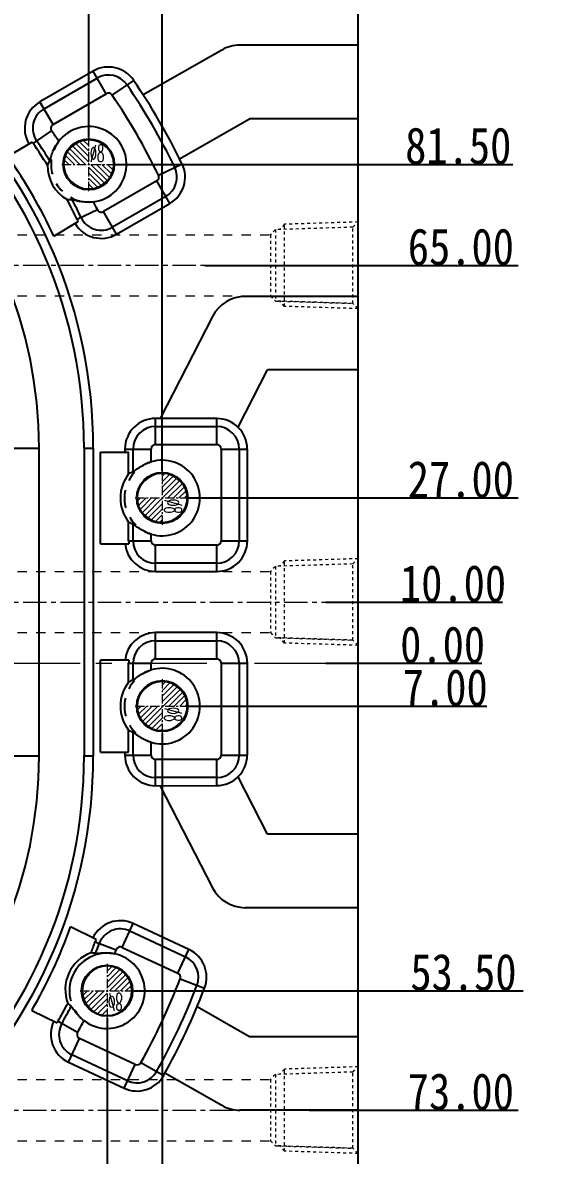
# Model space of a CAD drawing. Header units: millimetres. Extents: x -840 to 1682, y -9216 to -2117.
# Drawn here: x 512.3 to 598.5, y -5535.4 to -5350.3 of the extents above; entities that cross this region are included whole.
import ezdxf

# ---------------------------------------------------------------- set-up
doc = ezdxf.new("R2010")
doc.units = ezdxf.units.MM
doc.header["$LTSCALE"] = 16.335
doc.header["$PDMODE"] = 3
doc.header["$PDSIZE"] = 8
doc.linetypes.add('CENTER', pattern=[0.6, 0.375, -0.075, 0.075, -0.075])
doc.linetypes.add('HIDDEN', pattern=[0.2, 0.1, -0.1])
doc.layers.get('0').update_dxf_attribs({"linetype": 'CONTINUOUS'})
doc.layers.get('Defpoints').update_dxf_attribs({"linetype": 'CONTINUOUS'})
for name, color, linetype, lineweight in [('center', 1, 'CENTER', 9), ('cool', 153, 'HIDDEN', 9), ('dim', 82, 'CONTINUOUS', 9), ('epin', 13, 'CONTINUOUS', 9)]:
    doc.layers.add(name, color=color, linetype=linetype, lineweight=lineweight)
doc.layers.add('DEFAULT_2', color=8, linetype='HIDDEN')
doc.styles.get("Standard").update_dxf_attribs({"font": 'txt', "width": 0.85})
doc.styles.add('TXT05', font='txt.shx', dxfattribs={"width": 0.5, "bigfont": 'gbcbig.shx'})
doc.dimstyles.new('mold', dxfattribs={"dimtxt": 10, "dimasz": 5, "dimexe": 0, "dimexo": 0, "dimgap": 0, "dimtad": 1, "dimzin": 1, "dimdsep": 46, "dimtxsty": 'Standard', "dimcen": 0, "dimclrd": 4, "dimclre": 4, "dimclrt": 6, "dimazin": 0, "dimtfac": 1, "dimtofl": 0, "dimtmove": 0, "dimatfit": 3, "dimfxl": 0, "dimarcsym": 0})

# ---------------------------------------------------------------- blocks, each defined once
blk = doc.blocks.new('cool_jt_f12')
at = {"layer": 'cool', "ltscale": 0.3}
for p, q in [((0, 7.0785), (0.856, 6.2225)), ((0, 7.0785), (12, 6.7035)), ((0.856, 6.2225), (0.856, -6.2225)), ((13.5, 5.827375), (0.856, 6.2225)), ((0.856, 6.2225), (13.5, 5.827375)), ((12, 6.7035), (12.856, 5.8475)), ((12, 6.7035), (12, -6.7035)), ((14.327375, 5), (13.5, 5.827375)), ((13.5, -5.827375), (13.5, 5.827375)), ((14.327375, -5), (14.327375, 5)), ((13.5, -5.827375), (14.327375, -5)), ((0.856, -6.2225), (0, -7.0785)), ((0, -7.0785), (12, -6.7035)), ((0.856, -6.2225), (13.5, -5.827375)), ((12, -6.7035), (12.856, -5.8475))]:
    blk.add_line(p, q, dxfattribs=at)
blk = doc.blocks.new('7')
at = {"layer": 'cool', "ltscale": 0.932966}
for p, q in [((-1665.25, -2312.72), (-1303.91, -2312.72)), ((-1665.25, -2322.72), (-1303.91, -2322.72))]:
    blk.add_line(p, q, dxfattribs=at)
at = {"layer": 'cool', "color": 1, "linetype": 'CENTER', "ltscale": 0.621977}
blk.add_line((-1679.58, -2317.72), (-1289.58, -2317.72), dxfattribs=at)
at = {"layer": 'cool', "ltscale": 0.932966, "rotation": 180}
blk.add_blockref('cool_jt_f12', (-1289.58, -2317.72), dxfattribs=at)
blk = doc.blocks.new('epin_ejp_8')
at = {"layer": 'epin'}
h = blk.add_hatch(dxfattribs=at)
h.set_pattern_fill('_ANSI31', color=123, scale=0.2, angle=90, style=0)
h.set_pattern_definition([(135, (790.4722, -3.5744), (-0.4490128, -0.4490128), [])])
h.paths.add_polyline_path([(0, 4, 0.414214), (-4, 0), (0, 0)])
h.paths.add_polyline_path([(4, 0), (0, 0), (0, -4, 0.414214)])
at = {"layer": 'epin', "color": 1, "linetype": 'CENTER', "ltscale": 0.248791}
for p, q in [((0, -4.4), (0, 4.4)), ((-4.4, 0), (4.4, 0))]:
    blk.add_line(p, q, dxfattribs=at)
at = {"layer": 'epin'}
blk.add_circle((0, 0), 4, dxfattribs=at)
at = {"layer": 'epin', "color": 6, "style": 'TXT05', "width": 0.5}
blk.add_text('%%c8', height=2.8, dxfattribs=at).set_placement((0.16, 0.4))
blk = doc.blocks.new('*D709')
at = {"layer": 'Defpoints', "color": 0}
for p in [(372.1, -5454.97), (561.81, -5454.97), (574.55, -5454.97)]:
    blk.add_point(p, dxfattribs=at)
at = {"layer": 'dim', "color": 4, "lineweight": -2}
blk.add_line((561.81, -5454.97), (587.3, -5454.97), dxfattribs=at)
at = {"layer": 'dim', "color": 6, "insert": (580.92, -5451.97), "char_height": 6, "attachment_point": 5}
blk.add_mtext('0.00', dxfattribs=at)
blk = doc.blocks.new('*D710')
at = {"layer": 'Defpoints', "color": 0}
for p in [(561.81, -5444.97), (574.55, -5444.97), (372.1, -5454.97)]:
    blk.add_point(p, dxfattribs=at)
at = {"layer": 'dim', "color": 4, "lineweight": -2}
blk.add_line((561.81, -5444.97), (590.7, -5444.97), dxfattribs=at)
at = {"layer": 'dim', "color": 6, "insert": (582.62, -5441.97), "char_height": 6, "attachment_point": 5}
blk.add_mtext('10.00', dxfattribs=at)
blk = doc.blocks.new('*D711')
at = {"layer": 'Defpoints', "color": 0}
for p in [(372.1, -5454.97), (539.27, -5461.97), (574.55, -5461.97)]:
    blk.add_point(p, dxfattribs=at)
at = {"layer": 'dim', "color": 4, "lineweight": -2}
blk.add_line((539.27, -5461.97), (588.15, -5461.97), dxfattribs=at)
at = {"layer": 'dim', "color": 6, "insert": (581.35, -5458.97), "char_height": 6, "attachment_point": 5}
blk.add_mtext('7.00', dxfattribs=at)
blk = doc.blocks.new('*D712')
at = {"layer": 'Defpoints', "color": 0}
for p in [(372.1, -5454.97), (530.5, -5508.47), (574.55, -5508.47)]:
    blk.add_point(p, dxfattribs=at)
at = {"layer": 'dim', "color": 4, "lineweight": -2}
blk.add_line((530.5, -5508.47), (594.1, -5508.47), dxfattribs=at)
at = {"layer": 'dim', "color": 6, "insert": (584.32, -5505.47), "char_height": 6, "attachment_point": 5}
blk.add_mtext('53.50', dxfattribs=at)
blk = doc.blocks.new('*D713')
at = {"layer": 'Defpoints', "color": 0}
for p in [(372.1, -5454.97), (559.1, -5527.97), (574.55, -5527.97)]:
    blk.add_point(p, dxfattribs=at)
at = {"layer": 'dim', "color": 4, "lineweight": -2}
blk.add_line((559.1, -5527.97), (593.25, -5527.97), dxfattribs=at)
at = {"layer": 'dim', "color": 6, "insert": (583.9, -5524.97), "char_height": 6, "attachment_point": 5}
blk.add_mtext('73.00', dxfattribs=at)
blk = doc.blocks.new('*D714')
at = {"layer": 'Defpoints', "color": 0}
for p in [(372.1, -5454.97), (499.5, -5545.47), (574.55, -5545.47)]:
    blk.add_point(p, dxfattribs=at)
at = {"layer": 'dim', "color": 4, "lineweight": -2}
blk.add_line((499.5, -5545.47), (593.25, -5545.47), dxfattribs=at)
at = {"layer": 'dim', "color": 6, "insert": (583.9, -5542.47), "char_height": 6, "attachment_point": 5}
blk.add_mtext('90.50', dxfattribs=at)
blk = doc.blocks.new('*D715')
at = {"layer": 'Defpoints', "color": 0}
for p in [(372.1, -5454.97), (390.5, -5561.97), (574.55, -5561.97)]:
    blk.add_point(p, dxfattribs=at)
at = {"layer": 'dim', "color": 4, "lineweight": -2}
blk.add_line((390.5, -5561.97), (595.8, -5561.97), dxfattribs=at)
at = {"layer": 'dim', "color": 6, "insert": (585.17, -5558.97), "char_height": 6, "attachment_point": 5}
blk.add_mtext('107.00', dxfattribs=at)
blk = doc.blocks.new('*D716')
at = {"layer": 'Defpoints', "color": 0}
for p in [(372.1, -5454.97), (520.45, -5579.97), (574.55, -5579.97)]:
    blk.add_point(p, dxfattribs=at)
at = {"layer": 'dim', "color": 4, "lineweight": -2}
blk.add_line((520.45, -5579.97), (596.65, -5579.97), dxfattribs=at)
at = {"layer": 'dim', "color": 6, "insert": (585.6, -5576.97), "char_height": 6, "attachment_point": 5}
blk.add_mtext('125.00', dxfattribs=at)
blk = doc.blocks.new('*D717')
at = {"layer": 'Defpoints', "color": 0}
for p in [(372.1, -5454.97), (530.9, -5599.97), (574.55, -5599.97)]:
    blk.add_point(p, dxfattribs=at)
at = {"layer": 'dim', "color": 4, "lineweight": -2}
blk.add_line((530.9, -5599.97), (596.65, -5599.97), dxfattribs=at)
at = {"layer": 'dim', "color": 6, "insert": (585.6, -5596.97), "char_height": 6, "attachment_point": 5}
blk.add_mtext('145.00', dxfattribs=at)
blk = doc.blocks.new('*D718')
at = {"layer": 'Defpoints', "color": 0}
for p in [(539.5, -5427.97), (574.55, -5427.97), (372.1, -5454.97)]:
    blk.add_point(p, dxfattribs=at)
at = {"layer": 'dim', "color": 4, "lineweight": -2}
blk.add_line((539.5, -5427.97), (593.25, -5427.97), dxfattribs=at)
at = {"layer": 'dim', "color": 6, "insert": (583.9, -5424.97), "char_height": 6, "attachment_point": 5}
blk.add_mtext('27.00', dxfattribs=at)
blk = doc.blocks.new('*D719')
at = {"layer": 'Defpoints', "color": 0}
for p in [(542.09, -5389.97), (574.55, -5389.97), (372.1, -5454.97)]:
    blk.add_point(p, dxfattribs=at)
at = {"layer": 'dim', "color": 4, "lineweight": -2}
blk.add_line((542.09, -5389.97), (593.25, -5389.97), dxfattribs=at)
at = {"layer": 'dim', "color": 6, "insert": (583.9, -5386.97), "char_height": 6, "attachment_point": 5}
blk.add_mtext('65.00', dxfattribs=at)
blk = doc.blocks.new('*D720')
at = {"layer": 'Defpoints', "color": 0}
for p in [(527.5, -5373.47), (574.55, -5373.47), (372.1, -5454.97)]:
    blk.add_point(p, dxfattribs=at)
at = {"layer": 'dim', "color": 4, "lineweight": -2}
blk.add_line((527.5, -5373.47), (592.4, -5373.47), dxfattribs=at)
at = {"layer": 'dim', "color": 6, "insert": (583.47, -5370.47), "char_height": 6, "attachment_point": 5}
blk.add_mtext('81.50', dxfattribs=at)
blk = doc.blocks.new('*D721')
at = {"layer": 'Defpoints', "color": 0}
for p in [(492.5, -5339.47), (574.55, -5339.47), (372.1, -5454.97)]:
    blk.add_point(p, dxfattribs=at)
at = {"layer": 'dim', "color": 4, "lineweight": -2}
blk.add_line((492.5, -5339.47), (595.8, -5339.47), dxfattribs=at)
at = {"layer": 'dim', "color": 6, "insert": (585.17, -5336.47), "char_height": 6, "attachment_point": 5}
blk.add_mtext('115.50', dxfattribs=at)
blk = doc.blocks.new('*D722')
at = {"layer": 'Defpoints', "color": 0}
for p in [(396.5, -5327.47), (574.55, -5327.47), (372.1, -5454.97)]:
    blk.add_point(p, dxfattribs=at)
at = {"layer": 'dim', "color": 4, "lineweight": -2}
blk.add_line((396.5, -5327.47), (597.5, -5327.47), dxfattribs=at)
at = {"layer": 'dim', "color": 6, "insert": (586.02, -5324.47), "char_height": 6, "attachment_point": 5}
blk.add_mtext('127.50', dxfattribs=at)
blk = doc.blocks.new('*D723')
at = {"layer": 'Defpoints', "color": 0}
for p in [(530.9, -5309.97), (574.55, -5309.97), (372.1, -5454.97)]:
    blk.add_point(p, dxfattribs=at)
at = {"layer": 'dim', "color": 4, "lineweight": -2}
blk.add_line((530.9, -5309.97), (596.65, -5309.97), dxfattribs=at)
at = {"layer": 'dim', "color": 6, "insert": (585.6, -5306.97), "char_height": 6, "attachment_point": 5}
blk.add_mtext('145.00', dxfattribs=at)
blk = doc.blocks.new('*D728')
at = {"layer": 'Defpoints', "color": 0}
for p in [(523.1, -5280.25), (523.1, -5369.07), (372.1, -5454.97)]:
    blk.add_point(p, dxfattribs=at)
at = {"layer": 'dim', "color": 4, "lineweight": -2}
blk.add_line((523.1, -5369.07), (523.1, -5259.85), dxfattribs=at)
at = {"layer": 'dim', "color": 6, "insert": (520.1, -5270.05), "char_height": 6, "attachment_point": 5, "rotation": 90}
blk.add_mtext('151.00', dxfattribs=at)
blk = doc.blocks.new('*D729')
at = {"layer": 'Defpoints', "color": 0}
for p in [(517.21, -5280.25), (522.1, -5309.97), (372.1, -5454.97)]:
    blk.add_point(p, dxfattribs=at)
at = {"layer": 'dim', "color": 4, "lineweight": -2}
for p, q in [((517.21, -5284.25), (517.21, -5259)), ((522.1, -5288.25), (517.21, -5284.25)), ((522.1, -5309.97), (522.1, -5288.25))]:
    blk.add_line(p, q, dxfattribs=at)
at = {"layer": 'dim', "color": 6, "insert": (514.21, -5269.62), "char_height": 6, "attachment_point": 5, "rotation": 90}
blk.add_mtext('150.00', dxfattribs=at)
blk = doc.blocks.new('*D730')
at = {"layer": 'Defpoints', "color": 0}
for p in [(535.1, -5280.25), (535.1, -5423.57), (372.1, -5454.97)]:
    blk.add_point(p, dxfattribs=at)
at = {"layer": 'dim', "color": 4, "lineweight": -2}
blk.add_line((535.1, -5423.57), (535.1, -5258.15), dxfattribs=at)
at = {"layer": 'dim', "color": 6, "insert": (532.1, -5269.2), "char_height": 6, "attachment_point": 5, "rotation": 90}
blk.add_mtext('163.00', dxfattribs=at)
blk = doc.blocks.new('*D735')
at = {"layer": 'Defpoints', "color": 0}
for p in [(372.1, -5454.97), (522.1, -5599.97), (514.88, -5631.84)]:
    blk.add_point(p, dxfattribs=at)
at = {"layer": 'dim', "color": 4, "lineweight": -2}
for p, q in [((522.1, -5599.97), (522.1, -5623.84)), ((522.1, -5623.84), (514.88, -5627.84)), ((514.88, -5627.84), (514.88, -5653.09))]:
    blk.add_line(p, q, dxfattribs=at)
at = {"layer": 'dim', "color": 6, "insert": (511.88, -5642.47), "char_height": 6, "attachment_point": 5, "rotation": 90}
blk.add_mtext('150.00', dxfattribs=at)
blk = doc.blocks.new('*D736')
at = {"layer": 'Defpoints', "color": 0}
for p in [(372.1, -5454.97), (526.1, -5512.87), (526.1, -5631.84)]:
    blk.add_point(p, dxfattribs=at)
at = {"layer": 'dim', "color": 4, "lineweight": -2}
blk.add_line((526.1, -5512.87), (526.1, -5653.94), dxfattribs=at)
at = {"layer": 'dim', "color": 6, "insert": (523.1, -5642.89), "char_height": 6, "attachment_point": 5, "rotation": 90}
blk.add_mtext('154.00', dxfattribs=at)
blk = doc.blocks.new('*D737')
at = {"layer": 'Defpoints', "color": 0}
for p in [(372.1, -5454.97), (535.1, -5466.37), (535.1, -5631.84)]:
    blk.add_point(p, dxfattribs=at)
at = {"layer": 'dim', "color": 4, "lineweight": -2}
blk.add_line((535.1, -5466.37), (535.1, -5653.94), dxfattribs=at)
at = {"layer": 'dim', "color": 6, "insert": (532.1, -5642.89), "char_height": 6, "attachment_point": 5, "rotation": 90}
blk.add_mtext('163.00', dxfattribs=at)

msp = doc.modelspace()

# ---------------------------------------------------------------- linework, layer by layer
at = {"color": 7, "linetype": 'Continuous'}
for p, q in [((567.099, -5572.969), (567.099, -5336.969)), ((567.099, -5354.013), (547.793, -5354.013)), ((544.819, -5354.802), (532.015, -5362.11)), ((523.817, -5358.235), (515.13, -5363.251)), ((525.958, -5361.942), (523.817, -5358.235)), ((515.793, -5364.4), (524.481, -5359.384)), ((526.912, -5362.16), (530.446, -5359.746)), ((517.27, -5366.958), (525.958, -5361.942)), ((517.27, -5366.958), (515.13, -5363.251)), ((537.923, -5372.555), (549.385, -5366.013)), ((567.099, -5366.013), (549.385, -5366.013)), ((514.025, -5370.087), (517.039, -5367.992)), ((513.862, -5369.832), (509.879, -5372.204)), ((534.487, -5375.229), (538.339, -5373.362)), ((534.199, -5376.166), (525.514, -5381.181)), ((536.339, -5379.873), (534.199, -5376.166)), ((535.676, -5378.725), (526.991, -5383.739)), ((527.654, -5384.888), (536.339, -5379.873)), ((521.188, -5382.442), (524.504, -5380.866)), ((527.654, -5384.888), (525.514, -5381.181)), ((517.402, -5385.225), (521.389, -5382.81)), ((567.099, -5395.046), (548.658, -5395.046)), ((543.322, -5398.301), (534.749, -5414.969)), ((547.501, -5416.413), (552.319, -5407.046)), ((567.099, -5407.046), (552.319, -5407.046)), ((544.011, -5414.987), (534.011, -5414.969)), ((534.011, -5419.25), (534.011, -5414.969)), ((544.011, -5419.25), (544.011, -5414.987)), ((534.011, -5416.295), (544.011, -5416.295)), ((534.011, -5419.25), (544.011, -5419.25)), ((509.209, -5419.844), (514.981, -5419.844)), ((514.981, -5470.094), (514.981, -5419.844)), ((522.335, -5419.844), (523.842, -5419.844)), ((522.335, -5419.844), (522.335, -5470.094)), ((523.842, -5419.844), (523.842, -5470.094)), ((525.011, -5420.469), (529.62, -5420.469)), ((525.011, -5435.469), (525.011, -5420.469)), ((529.011, -5419.969), (533.291, -5419.969)), ((529.011, -5419.969), (529.011, -5420.469)), ((529.62, -5424.031), (529.62, -5420.469)), ((530.337, -5423.706), (530.337, -5419.969)), ((533.291, -5422.065), (533.291, -5419.969)), ((544.73, -5419.969), (549.011, -5419.969)), ((544.73, -5419.969), (544.73, -5434.969)), ((547.685, -5419.969), (547.685, -5434.969)), ((549.011, -5434.969), (549.011, -5419.969)), ((529.62, -5434.969), (529.62, -5431.908)), ((530.337, -5434.969), (530.337, -5432.233)), ((533.291, -5434.969), (533.291, -5433.874)), ((525.011, -5435.469), (529.653, -5435.469)), ((529.62, -5434.969), (533.291, -5434.969)), ((544.011, -5435.689), (534.011, -5435.689)), ((534.011, -5439.969), (534.011, -5435.689)), ((544.011, -5439.969), (544.011, -5435.689)), ((544.73, -5434.969), (549.011, -5434.969)), ((544.011, -5438.643), (534.011, -5438.643)), ((534.011, -5439.969), (544.011, -5439.969)), ((544.011, -5449.969), (534.011, -5449.969)), ((534.011, -5454.25), (534.011, -5449.969)), ((544.011, -5454.25), (544.011, -5449.969)), ((534.011, -5451.295), (544.011, -5451.295)), ((529.653, -5454.469), (525.011, -5454.469)), ((525.011, -5469.469), (525.011, -5454.469)), ((534.011, -5454.25), (544.011, -5454.25)), ((529.62, -5454.969), (533.291, -5454.969)), ((529.62, -5458.031), (529.62, -5454.969)), ((530.337, -5457.706), (530.337, -5454.969)), ((533.291, -5456.065), (533.291, -5454.969)), ((544.73, -5454.969), (549.011, -5454.969)), ((544.73, -5454.969), (544.73, -5469.969)), ((547.685, -5454.969), (547.685, -5469.969)), ((549.011, -5469.969), (549.011, -5454.969)), ((529.62, -5469.469), (529.62, -5465.908)), ((530.337, -5469.969), (530.337, -5466.233)), ((533.291, -5469.969), (533.291, -5467.874)), ((509.209, -5470.094), (514.981, -5470.094)), ((522.335, -5470.094), (523.842, -5470.094)), ((525.011, -5469.469), (529.62, -5469.469)), ((529.011, -5469.469), (529.011, -5469.969)), ((529.011, -5469.969), (533.291, -5469.969)), ((544.011, -5470.689), (534.011, -5470.689)), ((534.011, -5474.969), (534.011, -5470.689)), ((544.011, -5474.952), (544.011, -5470.689)), ((544.73, -5469.969), (549.011, -5469.969)), ((544.011, -5473.643), (534.011, -5473.643)), ((552.319, -5482.893), (547.509, -5473.542)), ((534.011, -5474.969), (544.011, -5474.952)), ((534.74, -5474.952), (543.322, -5491.637)), ((567.099, -5482.893), (552.319, -5482.893)), ((567.099, -5494.893), (548.658, -5494.893)), ((524.317, -5500.107), (520.134, -5498.049)), ((528.567, -5501.371), (530.376, -5497.492)), ((529.816, -5498.693), (538.905, -5502.932)), ((539.466, -5501.73), (530.376, -5497.492)), ((524.148, -5500.492), (527.589, -5501.772)), ((528.567, -5501.371), (537.657, -5505.609)), ((537.657, -5505.609), (539.466, -5501.73)), ((538.025, -5506.518), (542.025, -5508.042)), ((513.775, -5511.676), (517.949, -5513.692)), ((549.385, -5515.969), (540.814, -5511.078)), ((518.089, -5513.424), (521.274, -5515.248)), ((519.786, -5520.137), (521.595, -5516.258)), ((530.686, -5520.497), (521.595, -5516.258)), ((567.099, -5515.969), (549.385, -5515.969)), ((529.438, -5523.175), (520.346, -5518.935)), ((519.786, -5520.137), (528.877, -5524.377)), ((528.877, -5524.377), (530.686, -5520.497)), ((531.618, -5520.198), (535.349, -5522.295)), ((535.554, -5521.892), (544.819, -5527.18)), ((567.099, -5527.969), (547.793, -5527.969))]:
    msp.add_line(p, q, dxfattribs=at)
for centre in [(523.099, -5373.469), (535.099, -5427.969), (535.099, -5461.969), (526.099, -5508.469)]:
    msp.add_circle(centre, 4.167, dxfattribs=at)
for centre, radius, start, end in [((442.449, -5419.844), 81.393, 0, 90), ((442.449, -5419.844), 79.886, 0, 90), ((442.449, -5419.844), 72.532, 0, 90), ((547.793, -5360.013), 6, 90, 119.71609), ((526.317, -5362.565), 5, 34.33151, 120), ((526.317, -5362.565), 3.674, 34.33151, 120), ((442.449, -5419.844), 106.544, 25.86157, 34.33151), ((526.317, -5362.565), 0.719, 34.33151, 120), ((442.449, -5419.844), 105.235, 25.86157, 34.33151), ((517.63, -5367.581), 5, 120, 210.84689), ((442.449, -5419.844), 102.281, 25.86157, 34.33151), ((517.63, -5367.581), 3.674, 120, 214.80564), ((517.63, -5367.581), 0.719, 120, 214.80564), ((523.099, -5373.469), 6.175, 277.33453, 142.46461), ((442.449, -5419.844), 90.842, 33.49844, 34.80564), ((517.134, -5367.926), 3.786, 210.22651, 214.80463), ((442.449, -5419.844), 87.171, 32.02626, 34.80564), ((442.449, -5419.844), 87.888, 32.30313, 34.80564), ((442.449, -5419.844), 82.562, 24.79145, 35.24151), ((521.144, -5375.62), 5.193, 148.11297, 155.52997), ((520.991, -5375.549), 5.025, 155.5455, 157.37896), ((522.688, -5373.706), 6.335, 179.19317, 240.60596), ((533.839, -5375.543), 3.674, 300, 25.86157), ((533.839, -5375.543), 5, 300, 25.86157), ((533.839, -5375.543), 0.719, 300, 25.86157), ((442.449, -5419.844), 87.171, 25.40867, 27.77287), ((442.449, -5419.844), 87.888, 25.40867, 27.49601), ((442.449, -5419.844), 90.842, 25.40867, 26.30069), ((525.154, -5380.558), 3.674, 205.40867, 300), ((525.154, -5380.558), 0.719, 205.40867, 300), ((525.154, -5380.558), 5, 210.93083, 300), ((524.607, -5380.817), 3.785, 205.40881, 211.76901), ((548.658, -5401.046), 6, 90, 152.78047), ((534.011, -5419.969), 5, 90, 180), ((544.011, -5419.969), 4.982, 0, 90), ((534.011, -5419.969), 3.674, 90, 180), ((544.011, -5419.969), 3.674, 0, 90), ((534.011, -5419.969), 0.719, 90, 180), ((544.011, -5419.969), 0.719, 0, 90), ((535.099, -5427.969), 6.175, 252.9766, 107.0234), ((534.011, -5434.969), 5, 185.73917, 270), ((534.011, -5434.969), 3.674, 180, 270), ((534.011, -5434.969), 0.719, 180, 270), ((544.011, -5434.969), 5, 270, 0), ((544.011, -5434.969), 3.674, 270, 0), ((544.011, -5434.969), 0.719, 270, 0), ((534.011, -5454.969), 5, 90, 174.26083), ((544.011, -5454.969), 5, 0, 90), ((534.011, -5454.969), 3.674, 90, 180), ((544.011, -5454.969), 3.674, 0, 90), ((534.011, -5454.969), 0.719, 90, 180), ((544.011, -5454.969), 0.719, 0, 90), ((535.099, -5461.969), 6.175, 252.9766, 107.0234), ((442.449, -5470.094), 81.393, 270, 0), ((442.449, -5470.094), 79.886, 270, 0), ((442.449, -5470.094), 72.532, 270, 0), ((534.011, -5469.969), 5, 180, 270), ((534.011, -5469.969), 3.674, 180, 270), ((534.011, -5469.969), 0.719, 180, 270), ((544.011, -5469.969), 4.982, 270, 0), ((544.011, -5469.969), 3.674, 270, 0), ((544.011, -5469.969), 0.719, 270, 0), ((548.658, -5488.893), 6, 207.21953, 270), ((528.263, -5502.023), 5, 65, 154.06917), ((442.449, -5470.094), 82.562, 329.75849, 340.20855), ((528.263, -5502.023), 3.674, 65, 159.59133), ((442.449, -5470.094), 87.171, 338.35004, 339.59133), ((527.699, -5501.813), 3.788, 153.23264, 159.58863), ((442.449, -5470.094), 87.888, 338.45676, 339.59133), ((525.668, -5508.271), 6.405, 110.06121, 200.59735), ((526.099, -5508.469), 6.16, 232.35071, 180), ((522.836, -5508.774), 6.55, 78.00604, 84.43728), ((442.449, -5470.094), 90.842, 339.15393, 339.59133), ((528.263, -5502.023), 0.719, 65, 159.59133), ((537.353, -5506.261), 5, 339.13843, 65), ((537.353, -5506.261), 3.674, 339.13843, 65), ((537.353, -5506.261), 0.719, 339.13843, 65), ((442.449, -5470.094), 102.281, 330.66849, 339.13843), ((442.449, -5470.094), 105.235, 330.66849, 339.13843), ((442.449, -5470.094), 106.544, 330.66849, 339.13843), ((442.449, -5470.094), 87.171, 330.19436, 332.36274), ((442.449, -5470.094), 87.888, 330.19436, 332.25602), ((524.202, -5505.797), 6.55, 226.27551, 232.70674), ((521.899, -5515.606), 5, 154.15311, 245), ((521.373, -5515.305), 3.785, 150.19441, 154.77411), ((521.899, -5515.606), 3.674, 150.19436, 245), ((442.449, -5470.094), 90.842, 330.19436, 331.55885), ((521.899, -5515.606), 0.719, 150.19436, 245), ((530.99, -5519.845), 0.719, 245, 330.66849), ((530.99, -5519.845), 5, 245, 330.66849), ((530.99, -5519.845), 3.674, 245, 330.66849), ((547.793, -5521.969), 6, 240.28391, 270)]:
    msp.add_arc(centre, radius, start, end, dxfattribs=at)
for centre, major_axis, ratio, start_param, end_param in [((534.678, -5427.969), (6.416, 0), 0.9978449, 2.4789517, 3.8042336), ((532.447, -5427.969), (5.345, 0), 0.8682238, 1.9766765, 2.1280908), ((532.447, -5427.969), (5.345, 0), 0.8682238, -2.1280908, -1.9766765), ((533.498, -5434.969), (3.878, 0), 0.991217, 3.1415927, 3.2720504), ((533.498, -5454.969), (3.878, 0), 0.991217, 3.0111349, 3.1415927), ((534.678, -5461.969), (6.416, 0), 0.9978449, 2.4789517, 3.8042336), ((532.447, -5461.969), (5.345, 0), 0.8682238, 1.9766765, 2.1280908), ((532.447, -5461.969), (5.345, 0), 0.8682238, -2.1280908, -1.9766765)]:
    msp.add_ellipse(centre, major_axis=major_axis, ratio=ratio, start_param=start_param, end_param=end_param, dxfattribs=at)
for points, knots in [([(516.735, -5372.877), (516.768, -5372.824), (516.812, -5372.66), (516.896, -5372.376), (517.005, -5372.002), (517.213, -5371.41), (517.577, -5370.613), (517.973, -5370.006), (518.202, -5369.707)], [0, 0, 0, 0, 0.0532484, 0.1421244, 0.2551405, 0.3845974, 0.677958, 1, 1, 1, 1]), ([(520.409, -5379.268), (520.342, -5379.27), (520.065, -5379.272), (519.787, -5379.253), (519.578, -5379.225)], [0, 0, 0, 0, 0.2417614, 1, 1, 1, 1]), ([(523.887, -5379.594), (523.513, -5379.642), (522.79, -5379.679), (521.918, -5379.593), (521.302, -5379.474), (520.924, -5379.38), (520.635, -5379.31), (520.472, -5379.266), (520.409, -5379.268)], [0, 0, 0, 0, 0.3219788, 0.6153646, 0.7448477, 0.8579166, 0.9467718, 1, 1, 1, 1]), ([(530.337, -5423.706), (530.391, -5423.686), (530.517, -5423.59), (530.74, -5423.423), (531.034, -5423.198), (531.535, -5422.853), (532.277, -5422.431), (532.937, -5422.173), (533.291, -5422.065)], [0, 0, 0, 0, 0.0509392, 0.136786, 0.2480016, 0.3772101, 0.6733287, 1, 1, 1, 1]), ([(533.291, -5433.874), (532.938, -5433.765), (532.277, -5433.508), (531.535, -5433.085), (531.035, -5432.74), (530.74, -5432.516), (530.517, -5432.349), (530.391, -5432.253), (530.337, -5432.233)], [0, 0, 0, 0, 0.3265802, 0.6227311, 0.7519561, 0.8631896, 0.9490495, 1, 1, 1, 1]), ([(530.337, -5457.706), (530.391, -5457.686), (530.517, -5457.59), (530.74, -5457.423), (531.034, -5457.198), (531.535, -5456.853), (532.277, -5456.431), (532.937, -5456.173), (533.291, -5456.065)], [0, 0, 0, 0, 0.0509392, 0.136786, 0.2480016, 0.3772101, 0.6733287, 1, 1, 1, 1]), ([(533.291, -5467.874), (532.938, -5467.765), (532.277, -5467.508), (531.535, -5467.085), (531.035, -5466.74), (530.74, -5466.516), (530.517, -5466.349), (530.391, -5466.253), (530.337, -5466.233)], [0, 0, 0, 0, 0.3265802, 0.6227311, 0.7519561, 0.8631896, 0.9490495, 1, 1, 1, 1]), ([(524.197, -5502.367), (524.246, -5502.377), (524.383, -5502.367), (524.628, -5502.343), (524.959, -5502.306), (525.521, -5502.263), (526.329, -5502.261), (526.997, -5502.35), (527.345, -5502.421)], [0, 0, 0, 0, 0.0476719, 0.1280654, 0.2351035, 0.3628418, 0.6634481, 1, 1, 1, 1]), ([(522.327, -5513.358), (522.046, -5513.142), (521.543, -5512.693), (521.018, -5512.08), (520.684, -5511.625), (520.496, -5511.35), (520.354, -5511.149), (520.273, -5511.038), (520.233, -5511.008)], [0, 0, 0, 0, 0.3364944, 0.6371127, 0.7648524, 0.8719034, 0.9523141, 1, 1, 1, 1])]:
    msp.add_open_spline(points, degree=3, knots=knots, dxfattribs=at)
at = {"layer": 'center', "color": 1, "linetype": 'CENTER', "ltscale": 2.114723}
msp.add_line((177.099, -5454.969), (567.099, -5454.969), dxfattribs=at)
at = {"layer": 'DEFAULT_2', "color": 8, "linetype": 'HIDDEN'}
for centre, start, end in [((523.099, -5373.469), 142.46461, 180), ((523.099, -5373.469), 180, 277.33453), ((535.099, -5427.969), 107.0234, 180), ((535.099, -5427.969), 180, 252.9766), ((535.099, -5461.969), 107.0234, 180), ((535.099, -5461.969), 180, 252.9766), ((526.099, -5508.469), 180, 232.35071)]:
    msp.add_arc(centre, 6.16, start, end, dxfattribs=at)

# ---------------------------------------------------------------- block references
for p in [(1856.679, -3072.245), (1856.679, -3127.245), (1856.679, -3210.245)]:
    msp.add_blockref('7', p)
at = {"layer": 'epin'}
msp.add_blockref('epin_ejp_8', (523.099, -5373.469), dxfattribs=at)
at = {"layer": 'epin', "rotation": 270}
for p in [(535.099, -5427.969), (535.099, -5461.969)]:
    msp.add_blockref('epin_ejp_8', p, dxfattribs=at)
at = {"layer": 'epin', "xscale": -1, "rotation": 180}
msp.add_blockref('epin_ejp_8', (526.099, -5508.469), dxfattribs=at)

# ---------------------------------------------------------------- dimensions: what is measured, and where the dimension line sits
at = {"layer": 'dim'}
for feature_location, offset, dtype, origin, picture, middle in [((535.099, -5423.569), (0, 143.321), 1, (372.099, -5454.969), '*D730', (532.099, -5269.199)), ((522.099, -5309.969), (-4.885, 29.721), 1, (372.099, -5454.969), '*D729', (514.214, -5269.624)), ((523.099, -5369.069), (0, 88.821), 1, (372.099, -5454.969), '*D728', (520.099, -5270.049)), ((530.899, -5309.969), (43.648, 0), 0, (372.099, -5454.969), '*D723', (585.597, -5306.969)), ((396.499, -5327.469), (178.048, 0), 0, (372.099, -5454.969), '*D722', (586.022, -5324.469)), ((492.499, -5339.469), (82.048, 0), 0, (372.099, -5454.969), '*D721', (585.172, -5336.469)), ((527.499, -5373.469), (47.048, 0), 0, (372.099, -5454.969), '*D720', (583.472, -5370.469)), ((542.09, -5389.969), (32.457, 0), 0, (372.099, -5454.969), '*D719', (583.897, -5386.969)), ((539.499, -5427.969), (35.048, 0), 0, (372.099, -5454.969), '*D718', (583.897, -5424.969)), ((561.813, -5444.969), (12.734, 0), 0, (372.099, -5454.969), '*D710', (582.622, -5441.969)), ((561.812860108, -5454.969245401), (12.734494471, 0), 0, (372.099060009, -5454.969245401), '*D709', (580.922354579, -5451.969245401)), ((539.266, -5461.969), (35.281, 0), 0, (372.099, -5454.969), '*D711', (581.347, -5458.969)), ((530.499, -5508.469), (44.048, 0), 0, (372.099, -5454.969), '*D712', (584.322, -5505.469)), ((559.096, -5527.969), (15.451, 0), 0, (372.099, -5454.969), '*D713', (583.897, -5524.969)), ((499.499, -5545.469), (75.048, 0), 0, (372.099, -5454.969), '*D714', (583.897, -5542.469)), ((390.499, -5561.969), (184.048, 0), 0, (372.099, -5454.969), '*D715', (585.172, -5558.969)), ((520.453, -5579.969), (54.094, 0), 0, (372.099, -5454.969), '*D716', (585.597, -5576.969)), ((530.899, -5599.969), (43.648, 0), 0, (372.099, -5454.969), '*D717', (585.597, -5596.969)), ((522.099, -5599.969), (-7.222, -31.875), 1, (372.099, -5454.969), '*D735', (511.877, -5642.469)), ((526.099, -5512.869), (0, -118.975), 1, (372.099, -5454.969), '*D736', (523.099, -5642.894)), ((535.099, -5466.369), (0, -165.475), 1, (372.099, -5454.969), '*D737', (532.099, -5642.894))]:
    dim = msp.add_ordinate_dim(feature_location=feature_location, offset=offset, dtype=dtype, origin=origin, dimstyle='mold', override={"dimtxt": 6, "dimasz": 2}, dxfattribs=at)
    dim.commit()
    dim.dimension.update_dxf_attribs({"geometry": picture, "text_midpoint": middle})

doc.saveas('drawing.dxf')
